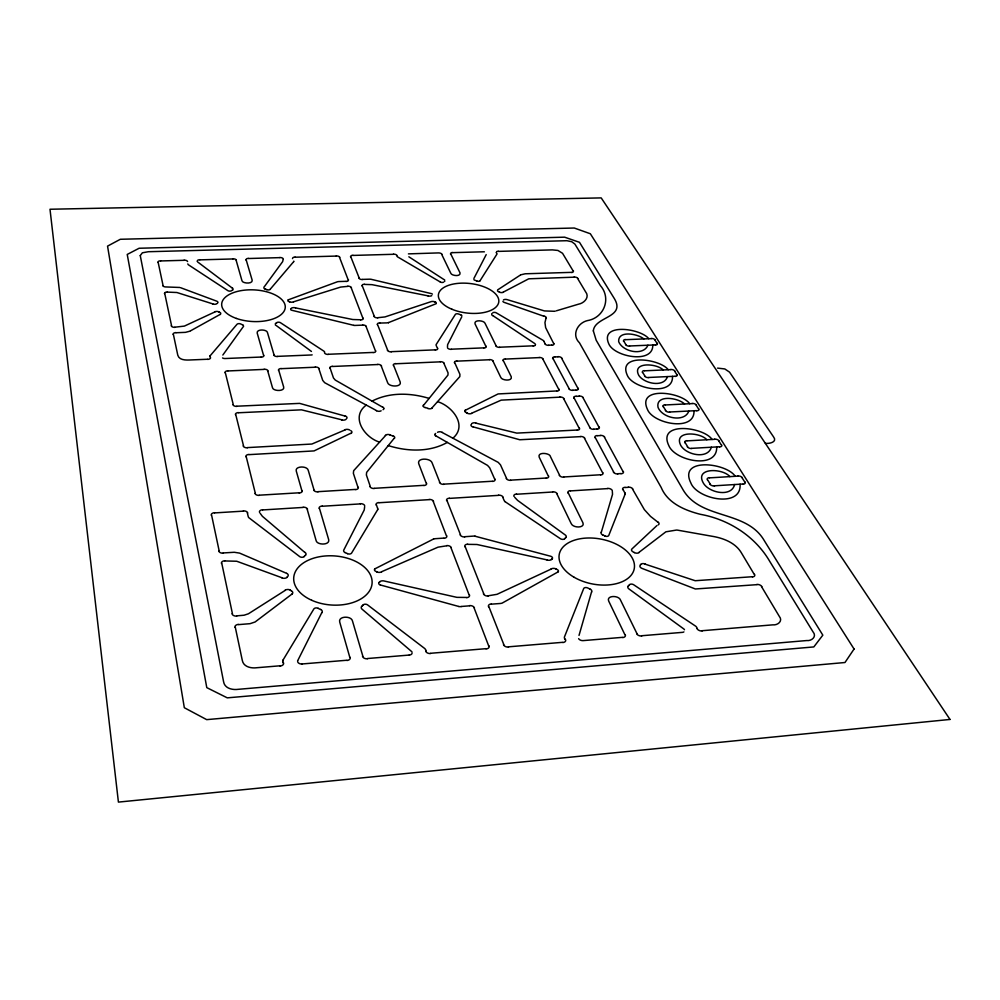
<?xml version="1.0" encoding="UTF-8"?>
<svg xmlns="http://www.w3.org/2000/svg" width="1000" height="1000" viewBox="0 0 1000 1000"><rect width="100%" height="100%" fill="white"/><g stroke="black" fill="none" stroke-linecap="round" stroke-linejoin="round"><path stroke-width="1.5" d="M647.913 345.213C643.487 356.213 622.75 351.912 618.675 341.65C617.788 330.087 637.725 333.7 643.85 338.925M688.8 411.15C684.587 422.825 662.312 418.338 658.025 407.337C655.487 394.237 678.275 397.7 684.562 403.988M377.7 509.613L351.538 553.175A2.8 1.725 4.6 0 1 347.388 553.65M282.887 660.288L313.913 608.862A2.938 1.887 3.6 0 1 318.275 608.325M293.625 261.725L270.075 289.4M210.075 355.875L237.075 324.212A2.35 1.188 2.6 0 1 240.613 323.938L242.35 324.738M579.025 635.4L591.525 591.975M601.312 532.275L612.525 494.35L612.325 491.3M297.925 660.238L321.788 612.663M546.038 318.087L544.95 322.625L545.638 327.625L553.625 343.462M461.812 316.737L447.612 344.637L447.463 347.075M473.875 278.5L486.2 254.613M480 280.8L496.975 254.05A6.1 2.837 7 0 0 496.788 253.25L496.775 253.25M222.838 355.037L243.225 326.75A3.375 1.713 2.6 0 0 243.588 326.4M640.725 564.65L640.175 565.337A3.513 2.087 12 0 0 641.938 568.375L695.362 588.975L757 584.663M423.663 405.175L447.95 375.062L448.062 372.887L443.875 363.3M394.175 438.288L366.637 472.362L366.375 474.938L370.312 486.562M628.275 586.175L629.487 584.812M432.05 407.85L459.825 376.587L459.913 374.312L454.787 362.825M361.962 606.287L363.125 605M385.613 435.487L353.663 470.688L353.363 473.325L357.95 487.3M564.575 538.725L565.812 537.45M304.088 556.55L305.275 555.35M452.925 438.2C467.962 425.325 452.05 406.012 437.587 401.65M656.95 525.538L631.925 548.95A3.5 2.062 11.6 0 0 633.275 551.975L634.412 552.487M286.887 577.225L287.663 576.512A3.625 2.263 2.8 0 0 286.65 573.35M551.45 559.388L552.087 558.8M366.262 405.087C350.112 417 364.675 437.638 379.55 442.125M379.325 582.3L380.075 581.7M275.812 323.462L276.825 322.663M638.888 552.438L665.875 531.812L676.338 530.087A3.425 1.963 12.3 0 1 677.65 530.163L714.137 536.625C724.762 538.688 736.025 543.375 741.612 553.225L754.212 574.338M291.95 594.1L255.1 621.975L250.062 623.675L238.525 624.625M232.512 289.962L231.488 290.712A2.275 1.113 2.6 0 1 228.012 290.75L188.35 264.75A6.338 3.025 2.1 0 1 187.825 263.888M520.337 275.087L497.8 289.788A2.788 1.35 7.3 0 0 497.575 289.962M285.325 590.312L248.438 613.775L244.088 615.212L236.65 615.862M447.337 442.4C429.462 452.425 407.325 451.587 388.25 445.588M557.875 572.013L502.113 603.125A8.125 5.088 8.7 0 1 499.95 603.513L491.45 604.15M190.413 330.9L220.075 314.45M372.025 401.138C389.538 392.038 410.688 392.762 429.15 398.413M503.212 292.15L528.737 278.812L574.225 277.175M520.8 274.825L525.175 273.788L571.362 272.362M375.175 568.7L433.587 538.987M465.9 409.975L498.1 393.938L556.663 390.962M350.625 433.35L314.075 450.913L249.013 454.637M214.913 311.925L184.375 326.1L174.862 327.2M551.213 569.038L497.025 594.312L488.137 595.812M189.8 331.213L185.487 332.35L176.05 332.75M471.438 413.325L501.188 400.138L559.9 397.163M345.225 429.837L311.887 444.038L247.25 447.612M381.625 571.712L438.038 547.163L446.8 545.788M288.425 299.775L337.537 281.725A6.325 3.075 4.5 0 1 339.263 281.537L345.975 281.337M293.488 301.825L340.662 287.075L347.875 286.35M556.325 310.825L578.475 304.188C584.012 303.263 590.05 297.312 585.588 291.812L577.587 278.412M388.5 322.612L435.913 303.8A2.25 1.113 6.2 0 0 436.238 303.637M388.55 322.6L388.612 322.587A6.362 3.2 5.3 0 1 386.688 322.887L379.825 323.062M280 665.8L256.85 667.725C251.2 668.525 243.375 666.925 242.275 660.275L235.312 627.337M302.113 663.962L346.812 660.25M367.35 658.538L409.175 655.062M430.525 653.288L486.025 648.675M508.4 646.825L562.725 642.312M622.575 637.337L583.175 640.612A3.738 2.375 11.4 0 1 578.625 638.638M641.587 635.75L682.275 632.375A3.713 2.288 13.7 0 0 683.888 631.9M702.038 630.725L772.8 624.85C777.588 625.475 783.325 621.038 779.25 616.287L761.525 586.6M461.213 606.475L469.688 605.825M466.5 597.45L456.9 597.35L384.7 581.125A4.125 2.575 5.5 0 0 379.9 581.6M752.288 576.737L695.2 580.725L644.963 564.087M224.9 560.95L236.737 561.25L282.175 577.825M467.7 544.35L476.975 544.5L547.1 559.913M223.188 552.95L234.262 552.275L239.6 553.112L286.637 573.35M443.875 538.1L435.688 538.663A7.825 4.725 6.9 0 0 433.6 538.987M464.663 536.712L472.7 536.163A7.638 4.588 7.8 0 1 475 536.112M709.55 477.863L737.962 476.125M214.613 512.913L243.45 511.125M262.712 509.938L303.238 507.425M322.238 506.25L360.387 503.9M379.05 502.738L429.2 499.637M449.438 498.387L498.625 495.35M516.587 494.237L552.75 492M570.487 490.9L607.725 488.6M625.138 487.525L628.4 487.325M714.375 485.812L742.938 484.025M259.212 495.188L299.1 492.8M317.913 491.675L355.312 489.438M374.237 488.312L423.75 485.35M443.775 484.15L492.362 481.238M510.575 480.15L546.05 478.038M563.625 476.975L600.487 474.775M617.737 473.75L620.975 473.55M765.337 443.325C768.95 443.9 777.775 442.225 773.525 436.863L729.55 372.15L724.812 368.95L717.55 368.113M691.637 448.35L719.45 446.763M687.087 440.863L714.762 439.325M577.087 430.037L516.775 433.113L475.775 423.113M593.8 429.15L596.925 428.975M580.55 436.637L519.763 439.75L473.375 426.95M597.325 435.737L600.475 435.562M669.575 412.013L696.675 410.625M665.288 404.963L692.25 403.6M238.487 412.762L301.488 409.837L341.875 419.825M576.188 396.362L579.25 396.225M648.612 377.475L675.025 376.25M236.838 406.2L299.625 403.387L344.762 415.988M572.875 390.2L575.913 390.05M644.562 370.812L670.85 369.625M227.975 370.95L264.212 369.4M281.312 368.663L315.35 367.212M332.562 366.475L377.688 364.538M395.962 363.75L440.312 361.85M456.95 361.138L489.387 359.75M505.462 359.062L539.212 357.612M555.025 356.938L557.987 356.812M207.55 359.25L189.075 360.012C185.05 360.15 179.1 359.963 177.787 355.213L173.388 334.387M261.012 357.05L225.225 358.525A3.075 1.6 2.2 0 1 222.537 357.95M277.488 356.362L311.112 354.988A3.025 1.575 3.9 0 0 312.162 354.85M328.288 354.275L373.075 352.438M391.188 351.675L435.213 349.862M451.312 349.2L483.725 347.875M499.65 347.212L533.088 345.838M548.75 345.2L551.675 345.075M629.487 345.988L655.275 344.913M625.662 339.675L651.312 338.625M377.7 317.712L384.988 316.925L430.7 301.788A3.237 1.587 6.1 0 1 434.513 301.725M360.625 319.775L352.812 319.525L295.462 307.887M362.675 325.15L355.788 325.4A6.412 3.237 4.7 0 1 353.812 325.4M362.488 279.4L369.137 279.2A6.275 3.038 5 0 1 370.938 279.262L431.238 293.575A2.263 1.113 6.1 0 1 432.388 294.137M364.462 284.4L372.013 284.662L428.025 295.85M167.362 292.113L176.9 292.512L212.887 303.925M352.95 255.425L393.537 254.288M452.75 252.65L483.425 251.8A2.7 1.262 6.9 0 1 484.387 251.838M498.363 251.388L552.375 249.887L557.925 250.45L562.55 253.3L573.15 270.963M160.688 260.95L184.175 260.3M199.887 259.862L232.987 258.95M248.538 258.512L279.8 257.638M295.113 257.213L336.337 256.075M474.988 536.2L550.737 556.263A2.775 1.675 9.7 0 1 552.175 558.85M458.7 606.45L380.4 584.987M353.762 325.337L291.788 310.262A2.3 1.15 3.6 0 1 290.738 309.725M544.025 316.212L543.337 316.025M179.9 287.475L166.25 286.962A3.175 1.55 1.5 0 1 162.787 285.65M425.225 407.475L427.95 408.363M389.85 434.938L392.638 435.875M542.537 315.775L504.375 302.45A2.837 1.388 7.4 0 1 502.9 301.388M434.425 301.8L435.3 302.113M180.613 287.712L216.675 301.15A2.913 1.45 2.3 0 1 217.887 302.15M289.637 301.812L288.8 301.5A2.312 1.15 3.6 0 1 287.938 301.05M476.875 281L475.05 280.3A3.162 1.512 6.8 0 1 473.913 279.675M460.625 314.812L458.738 314.075A2.263 1.125 6.6 0 0 455.45 314.275L436.112 344.625A6.637 3.4 6.4 0 0 436.275 345.688L437.4 348.212M264.988 288.888L266.737 289.6M499.55 292.113L498.65 291.737A2.788 1.35 7.3 0 1 497.438 290.8M555.8 568.925L556.875 569.375A2.837 1.725 10 0 1 557.962 572.062M376.875 571.825L375.825 571.375A2.875 1.775 5.3 0 1 375.087 568.65M218.863 311.962L219.7 312.35A2.975 1.487 2.3 0 1 220.738 313.225M345.225 552.562L347.45 553.6M318.212 608.375L320.513 609.513M603.05 535.025L604.938 535.962M589.738 588.987L587.775 587.975A2.837 1.737 10.9 0 0 583.75 588.413L564.388 637.1A8.162 5.188 11.1 0 0 564.65 638.713M290.238 590.237L291.325 590.8M442.225 432.512L498.212 462.375L500.487 464.85L506.587 478.45M376.5 410.575L324.675 382.7L322.725 380.4L318.85 368.688M436.225 436.062L487.537 465.4L489.688 467.8L494.688 479.15M382.612 407.175L335.262 380.075L333.475 377.975L330.138 368.2M440.4 282.062L397.575 256.875A5.987 2.825 5.6 0 1 396.887 256.087M466.1 412.375L467.175 413M408.85 256.788L443.888 279.5A3.15 1.512 6.2 0 1 444.75 280.062M492.75 315.55L534.7 343.512M657.663 522L650.475 516.35L644.362 509.637L632.5 489.038M232.275 288.075L197.613 261.925M311.438 351.438L276.137 325.475A3.375 1.7 3.3 0 1 275.312 324.85M663.2 369.975C656.9 363.3 631.688 361.587 638.75 375.325C644.087 383.7 663.962 387.837 667.475 376.6M706.862 439.762C700.362 432.175 673.425 430.288 680.625 445.163C685.763 454.888 707.75 459.762 711.375 447.225M729.85 476.625C723.012 468.212 694.45 467.188 703.25 482.887C708.612 492.738 731.413 497.75 734.638 484.538M304.825 552.425L262.375 516.3L260.075 513.188M648.763 338.725C641.062 328.462 599.125 322.35 608.837 343.963C614.4 356.875 653.337 364.312 652.788 345.012M668.238 369.738C660.337 358.95 617.337 352.713 627.225 375.138C632.663 388.938 673.562 396.863 672.487 376.375M689.663 403.725C681.637 391.975 636.587 385.763 647.438 409.375C652.987 423.85 695.062 432.212 693.988 410.763M712.1 439.475C703.8 426.9 656.95 420.812 668.825 445.625C675.1 461.025 717.562 469.862 716.7 446.925M735.225 476.3C726.612 462.863 677.913 456.925 690.875 483C697.163 499.237 741.762 508.537 740.088 484.2M504.925 501.575L560.612 538.85A2.737 1.613 9.9 0 0 564.663 538.763M654.925 339.988L657.025 343.312M674.575 371.05L676.787 374.562M696.112 405.1L698.462 408.812M718.75 440.9L721.25 444.85M742.087 477.8L744.737 481.975M623.85 341.262L625.875 344.6M642.738 372.5L644.875 376.025M663.45 406.75L665.713 410.487M685.238 442.775L687.638 446.75M707.688 479.913L710.225 484.113M514.725 497.337L517.55 500.35L564.825 534.663A3.925 2.325 9.9 0 1 566 537.525M561.6 358.225L577.9 388.288M583.013 397.725L598.925 427.1M604.388 437.15L623.013 471.512M543.862 341.35L545.175 343.8M553.05 358.6L569.15 388.713M574.188 398.15L589.925 427.575M595.3 437.65L613.7 472.062M623.088 489.613L624.75 492.75M697.4 628.663L696.9 627.712A8.35 5.125 13.9 0 0 695.8 626.275L633.538 584.663A2.837 1.713 12 0 0 629.388 584.775M542.825 359.038L558.675 389.2M563.65 398.663L579.138 428.15M584.45 438.237L602.575 472.725M496.1 345.812L485.112 323.438C484.4 320.387 473.8 319.35 475.012 323.812L485.812 346.238M503.387 360.737L511.238 376.712C512.8 381.538 501.613 380.65 500.688 377.2L492.975 361.188M559.612 475.288L550.413 456.538C550.225 453.05 537.137 451.525 539.212 457.175L548.25 475.962M568.312 493.025L582.875 522.688C585.388 528.162 573.075 528.362 571.138 523.475L556.812 493.738M450.788 254L460.05 272.913C460.812 277.075 451.262 275.675 450.775 273.188L441.65 254.262M636.987 633.663L620.562 600.188C618.975 595.075 606.05 595.25 608.713 601.112L624.875 634.675M502.675 497.1L504.087 500.325A7.512 4.35 8.4 0 0 504.938 501.575M564.775 638.7L565.175 639.6M350.812 256.8L359.225 278.125M362.275 285.863L374.312 316.35M377.587 324.637L387.688 350.25M393.663 365.462L400.225 382.088C401.812 387.375 388.963 387.05 387.65 382.725L381.238 366M439.825 482.425L432.113 462.875C430.688 457.938 416.838 457.587 418.713 463.638L426.225 483.225M446.987 500.562L460.513 534.85M465.188 546.688L483.787 593.812M488.888 606.725L503.862 644.688M339.513 257.3L348.188 279.887M351.15 287.638L362.887 318.212M366.075 326.512L375.387 350.763M433.212 501.413L446.413 535.8M450.962 547.675L469.1 594.913M474.075 607.863L488.688 645.938M376.438 504.938L377.537 508.212M425.688 650.113L426.037 651.125M324.613 352.2L324.613 352.238A6.812 3.538 4 0 0 324.012 351.238L280.338 322.625A2.325 1.175 3.3 0 0 276.75 322.638M246.188 259.913L252.188 280.238C252.825 284.325 242.2 283.5 241.95 280.65L236.112 260.188M278.775 370.412L283.675 387.038C284.988 391.662 272.925 391.4 272.45 387.55L267.7 370.887M314.012 489.913L308.238 470.3C307.238 465.675 294.85 465.913 296.25 470.975L301.863 490.637M319.488 508.475L328.663 539.575C330.25 545.45 316.788 545.275 316.087 540.487L307.175 509.237M274.05 354.913L267.475 332.6C267.2 329.387 256.512 328.738 257.175 332.987L263.562 355.35M362.9 656.35L352.488 621.038C351.488 615.6 338 615.913 339.712 622.038L349.825 657.425M364.663 506.637L364.237 509.963L343.963 549.675A4.013 2.45 4.5 0 0 345.1 552.65M225.325 372.713L233.275 404.637M235.763 414.663L243.55 445.95M246.213 456.675L255.35 493.4M247.35 512.962L248.162 516.337A7.812 4.65 2.2 0 0 248.787 517.65L299.837 556.712A2.812 1.725 3.3 0 0 304.188 556.587M282.962 661.975L283.188 662.938M283.15 259.5L282.625 261.663L264.113 287.013A3.237 1.587 3.2 0 0 263.837 287.2M158.162 262.375L163.088 285.637M164.775 293.637L171.575 325.8M211.6 515.175L219.188 551.013M221.8 563.413L232.45 613.763M625.163 494.038L608.725 535.562A2.725 1.587 10.8 0 1 604.888 536.013M707.375 479.938A3.575 1.95 12.4 0 1 709.438 477.675M737.837 475.938A3.575 1.938 12.9 0 1 742.4 477.775M745.05 481.95A3.588 1.95 13 0 1 743.05 484.225M714.5 486A3.588 1.963 12.5 0 1 709.912 484.137M557.888 356.65A3.225 1.65 8.6 0 1 561.888 358.212M552.762 358.612A3.225 1.65 8.5 0 1 552.625 358M552.975 357.4A3.225 1.65 8.5 0 1 554.938 356.775M572.975 390.363A3.312 1.737 9 0 1 568.85 388.725M578.2 388.275A3.312 1.725 9 0 1 578.312 389.05M578.062 389.5A3.312 1.725 9 0 1 576.013 390.225M489.062 645.913A4.1 2.662 8.7 0 1 486.125 648.938M430.613 653.55A4.125 2.712 7.1 0 1 425.65 651.15M425.712 650.113A8.55 5.613 6.7 0 0 424.837 648.6L367.488 604.812A2.9 1.85 5 0 0 363.038 604.963M361.775 606.213A4.2 2.688 5 0 0 362.45 609.513L411.5 651.425A3.812 2.5 6.4 0 1 412.05 652.212M412.062 653.4A3.812 2.5 6.4 0 1 409.188 655.1M367.425 658.8A4.162 2.75 5.1 0 1 362.5 656.375M350.213 657.4A4.175 2.775 4.5 0 1 346.887 660.512M302.113 663.988A3.875 2.575 3 0 1 297.75 662.025M297.6 661.25A3.875 2.575 3 0 1 297.675 660.812M320.65 609.4A4.213 2.7 3.6 0 1 321.912 612.7M282.812 661.988A8.462 5.625 2.7 0 1 282.8 660.275M283.587 662.9A4.225 2.812 2.3 0 1 280.062 666.075M234.925 627.362A4.138 2.688 1.2 0 1 238.475 624.375M291.325 590.8A3.7 2.338 2.8 0 1 291.988 594.125M285.125 590.175A3.925 2.475 2.8 0 1 290.413 590.1M236.713 616.112A4.1 2.637 1.2 0 1 232.062 613.787M221.425 563.438A3.962 2.45 1.2 0 1 224.85 560.725M287.125 577.325A3.875 2.425 2.8 0 1 282.038 577.975M223.238 553.188A3.925 2.4 1.2 0 1 218.812 551.038M211.25 515.2A3.825 2.275 1.2 0 1 214.575 512.688M243.4 510.913A3.8 2.263 1.9 0 1 247.712 512.938M304.938 552.362A4.062 2.5 3.3 0 1 305.462 555.425M259.462 512.2A3.787 2.25 2.4 0 1 262.663 509.725M303.175 507.212A3.762 2.225 3.4 0 1 307.525 509.225M319.137 508.5A3.75 2.225 3.9 0 1 322.188 506.037M360.312 503.688A3.725 2.2 4.9 0 1 364.7 505.662M377.688 508.2A7.5 4.438 5.1 0 1 377.812 509.575M376.087 504.963A3.713 2.188 5.3 0 1 378.975 502.537M429.125 499.438A3.688 2.163 6.5 0 1 433.55 501.388M446.75 535.775A3.787 2.275 7 0 1 443.95 538.325M381.725 571.788A4.088 2.525 5.4 0 1 376.775 571.938M446.712 545.562A3.825 2.312 7.1 0 1 451.312 547.65M469.462 594.888A3.95 2.475 7.8 0 1 466.587 597.688M380.375 585.025A2.862 1.787 5.5 0 1 379.237 582.263M461.25 606.6A8.012 5.05 7.7 0 1 458.775 606.55M469.6 605.588A3.987 2.525 8.1 0 1 474.438 607.837M629.587 346.138A3.175 1.575 9.7 0 1 625.588 344.613M657.113 344.55A3.175 1.562 10.1 0 1 655.362 345.062M657.3 343.3A3.175 1.562 10.1 0 1 657.487 343.862M651.213 338.475A3.162 1.55 10 0 1 655.2 339.975M623.575 341.275A3.162 1.562 9.6 0 1 623.413 340.737M623.775 340.05A3.162 1.562 9.6 0 1 625.562 339.513M595 437.663A3.462 1.875 9.8 0 1 597.238 435.55M600.375 435.375A3.462 1.875 9.9 0 1 604.688 437.137M623.325 471.5A3.562 1.975 10.5 0 1 621.075 473.75M617.85 473.938A3.562 1.975 10.5 0 1 613.387 472.088M648.713 377.638A3.262 1.663 10.2 0 1 644.587 376.037M676.95 375.825A3.262 1.65 10.7 0 1 675.125 376.413M677.075 374.538A3.262 1.65 10.7 0 1 677.262 375.238M670.738 369.462A3.25 1.638 10.6 0 1 674.862 371.037M642.45 372.512A3.262 1.65 10.2 0 1 642.288 371.85M642.6 371.25A3.262 1.65 10.2 0 1 644.463 370.65M375.688 350.75A3.262 1.688 5.1 0 1 375.7 351.413M375.462 351.8A3.262 1.688 5.1 0 1 373.137 352.6M328.35 354.438A3.287 1.713 4.2 0 1 324.513 352.85M275.275 323.825A3.375 1.7 3.3 0 1 275.675 323.4M277.55 356.538A3.312 1.725 3.2 0 1 273.738 354.925M263.875 355.337A3.325 1.737 2.9 0 1 261.062 357.212M242.463 324.663A3.375 1.713 2.6 0 1 243.475 325.438M209.95 356.912A6.737 3.513 2.1 0 1 210 355.863M210.525 357.512A3.362 1.75 1.9 0 1 207.587 359.412M173.075 334.4A3.312 1.688 1.4 0 1 176.025 332.587M220.675 313.95A2.975 1.487 2.3 0 1 220.1 314.462M214.737 311.837A3.15 1.575 2.3 0 1 219.013 311.887M174.9 327.362A3.287 1.663 1.4 0 1 171.262 325.812M164.475 293.637A3.188 1.562 1.5 0 1 164.488 293.238M164.788 292.775A3.188 1.562 1.5 0 1 167.325 291.975M216.9 303.7A3.125 1.55 2.2 0 1 212.763 304.025M217.775 302.8A2.913 1.45 2.3 0 1 217.387 303.175M157.875 262.387A3.1 1.475 1.5 0 1 157.85 262.188M158.287 261.475A3.1 1.475 1.5 0 1 160.662 260.812M184.137 260.163A3.088 1.475 1.9 0 1 187.575 261.55M233.025 289.662A3.287 1.613 2.6 0 1 232.65 290.012M232.362 288.038A3.287 1.613 2.6 0 1 233 288.587M197.15 261.288A3.075 1.462 2.2 0 1 197.125 261.087M197.575 260.35A3.075 1.462 2.2 0 1 199.85 259.725M232.95 258.8A3.062 1.462 2.7 0 1 236.4 260.188M245.9 259.925A3.05 1.45 3 0 1 245.875 259.725M246.337 258.95A3.05 1.45 3 0 1 248.5 258.375M279.75 257.5A3.038 1.438 3.5 0 1 283.225 258.875M264.887 288.95A3.237 1.587 3.2 0 1 263.962 288.3M270.125 289.413A2.263 1.113 3.2 0 1 266.688 289.625M293.775 261.1A6.1 2.913 3.7 0 1 293.725 261.65M292.562 258.612A3.025 1.438 3.8 0 1 292.525 258.412M293 257.625A3.025 1.438 3.8 0 1 295.062 257.075M336.287 255.938A3 1.425 4.5 0 1 339.787 257.288M348.088 280.912A3.062 1.487 4.6 0 1 346.025 281.475M348.462 279.875A3.062 1.487 4.6 0 1 348.525 280.163M287.925 300.025A2.312 1.15 3.6 0 1 288.363 299.738M293.562 301.875A3.287 1.625 3.6 0 1 289.55 301.875M347.825 286.2A3.088 1.512 4.6 0 1 351.438 287.625M363.188 318.2A3.175 1.587 4.8 0 1 363.237 318.675M362.875 319.25A3.175 1.587 4.8 0 1 360.688 319.925M291.562 308.113A3.312 1.65 3.7 0 1 295.512 307.838M290.7 308.738A2.3 1.15 3.6 0 1 290.975 308.525M362.612 324.988A3.2 1.613 4.9 0 1 366.375 326.512M437.688 348.2A3.237 1.663 6.2 0 1 437.762 348.8M437.45 349.312A3.237 1.663 6.2 0 1 435.288 350.025M460.725 314.75A3.275 1.625 6.6 0 1 461.863 315.55M451.388 349.363A3.225 1.65 6.5 0 1 447.488 347.8M486.1 346.225A3.212 1.638 7.1 0 1 486.2 346.788M485.85 347.375A3.212 1.638 7.1 0 1 483.8 348.038M499.725 347.375A3.212 1.638 7.4 0 1 495.812 345.825M535.125 345.387A3.2 1.613 8 0 1 533.162 346M535.35 344.2A3.2 1.613 8 0 1 535.475 344.775M492.688 315.575A3.237 1.6 7.2 0 1 491.775 314.862M491.7 313.762A3.237 1.6 7.2 0 1 491.887 313.55M492.8 312.8A2.263 1.113 7.2 0 1 496.213 312.8L543.088 340.363A6.425 3.237 8.1 0 1 543.987 341.35M548.837 345.35A3.188 1.613 8.3 0 1 544.888 343.812M553.688 344.637A3.188 1.6 8.3 0 1 551.763 345.238M553.913 343.45A3.188 1.6 8.3 0 1 554.038 344.012M546.337 317.962A3.075 1.512 8.1 0 1 546.275 318.15M544.125 316.112A3.075 1.512 8.1 0 1 546.05 317.125M503.462 299.975A3 1.462 7.4 0 1 507.262 299.662L544.425 310.925L554.212 311.275A2.812 1.375 8.2 0 0 555.175 311.137M574.138 277.038A2.988 1.412 8.4 0 1 577.863 278.412M503.387 292.225A2.975 1.438 7.3 0 1 499.438 292.188M573.075 272.1A2.975 1.388 8.3 0 1 571.45 272.5M573.413 270.963A2.975 1.388 8.3 0 1 573.525 271.262M496.225 252.738A2.938 1.363 7.1 0 1 496.138 252.512M496.613 251.65A2.938 1.363 7.1 0 1 498.3 251.25M479.888 280.963A2.188 1.05 6.9 0 1 476.825 281.025M450.513 254.013A2.95 1.388 6.4 0 1 450.438 253.787M450.913 252.938A2.95 1.388 6.4 0 1 452.675 252.512M441.925 254.25A2.963 1.388 6.2 0 0 438.363 252.913L408.85 253.863A2.737 1.288 5.7 0 0 408.425 253.875M444.8 281.225A3.15 1.512 6.2 0 1 444.65 281.375M443.725 282.075A2.2 1.062 6.2 0 1 440.375 282.075M393.475 254.15A2.975 1.4 5.4 0 1 397.013 255.512M350.525 256.8A3 1.412 4.8 0 1 350.475 256.613M350.962 255.775A3 1.412 4.8 0 1 352.9 255.287M362.537 279.55A3.05 1.475 4.9 0 1 358.938 278.137M431.75 295.65A3.212 1.562 6.1 0 1 427.987 295.9M361.987 285.863A3.075 1.5 4.9 0 1 361.925 285.55M362.375 284.812A3.075 1.5 4.9 0 1 364.412 284.25M377.762 317.863A3.162 1.587 5.1 0 1 374.025 316.363M435.337 302.075A2.25 1.113 6.2 0 1 436.25 302.613M377.287 324.65A3.188 1.613 5.2 0 1 377.238 324.15M377.587 323.587A3.188 1.613 5.2 0 1 379.762 322.9M391.262 351.838A3.262 1.688 5.4 0 1 387.388 350.262M225.012 372.725A3.4 1.8 2.2 0 1 227.938 370.775M236.887 406.388A3.487 1.9 2.2 0 1 232.938 404.65M344.888 415.825A3.475 1.913 4.5 0 1 346.75 418.438M346.125 419.162A3.425 1.887 4.5 0 1 341.788 419.975M235.438 414.675A3.513 1.925 2.3 0 1 238.45 412.575M247.3 447.812A3.6 2.025 2.3 0 1 243.212 445.962M345.037 429.712A3.462 1.925 4.5 0 1 349.812 430.075M350.913 430.712A3.513 1.95 4.6 0 1 350.863 433.488M245.875 456.7A3.638 2.062 2.3 0 1 248.975 454.438M259.262 495.4A3.738 2.188 2.4 0 1 255 493.425M302.213 490.613A3.713 2.163 3.4 0 1 299.15 493.013M317.975 491.887A3.7 2.163 3.8 0 1 313.675 489.925M358.288 487.275A3.675 2.138 4.7 0 1 355.387 489.65M385.312 435.387A3.513 1.95 5.4 0 1 390 434.787M392.762 435.725A3.475 1.938 5.5 0 1 394.45 438.375M374.3 488.512A3.663 2.125 5.2 0 1 369.975 486.575M426.562 483.212A3.638 2.1 6.3 0 1 423.825 485.55M443.862 484.35A3.625 2.087 6.8 0 1 439.487 482.438M495.012 479.137A3.6 2.062 7.9 0 1 492.45 481.438M436.025 436.175A3.45 1.913 6.5 0 1 434.862 434.787M434.862 434.5A3.45 1.913 6.5 0 1 435.637 433.475M437.537 432.287A3.487 1.925 6.6 0 1 442.425 432.388M510.675 480.35A3.6 2.05 8.3 0 1 506.262 478.462M548.575 475.95A3.588 2.025 9 0 1 546.15 478.225M563.725 477.175A3.575 2.013 9.4 0 1 559.288 475.312M602.888 472.713A3.562 1.988 10.1 0 1 600.588 474.975M580.45 436.463A3.462 1.887 9.5 0 1 584.763 438.225M473.263 427.113A3.45 1.887 7.3 0 1 471.15 424.487M471.688 423.775A3.4 1.863 7.3 0 1 475.85 422.962M579.45 428.125A3.438 1.85 9.3 0 1 577.188 430.225M559.8 396.987A3.35 1.762 8.8 0 1 563.95 398.65M471.625 413.45A3.362 1.825 7.1 0 1 466.987 413.1M465.875 412.488A3.413 1.85 7.1 0 1 464.787 411.213M464.787 410.763A3.413 1.85 7.1 0 1 465.662 409.825M558.975 389.188A3.325 1.737 8.7 0 1 559.087 389.963M558.837 390.387A3.325 1.737 8.7 0 1 556.75 391.138M539.125 357.45A3.237 1.65 8.2 0 1 543.125 359.025M503.1 360.75A3.25 1.675 7.6 0 1 503 360.112M503.312 359.588A3.25 1.675 7.6 0 1 505.387 358.9M489.312 359.588A3.25 1.675 7.3 0 1 493.275 361.175M454.475 362.837A3.262 1.7 6.7 0 1 454.425 362.175M454.688 361.725A3.262 1.7 6.7 0 1 456.875 360.975M432.337 407.95A3.413 1.85 6.3 0 1 427.812 408.512M425.112 407.6A3.375 1.825 6.2 0 1 423.212 406.175M423.162 405.975A3.375 1.825 6.2 0 1 423.4 405.1M440.238 361.688A3.275 1.7 6.4 0 1 444.175 363.288M393.363 365.475A3.3 1.725 5.5 0 1 393.35 364.75M393.537 364.45A3.3 1.725 5.5 0 1 395.887 363.587M377.625 364.375A3.3 1.737 5.2 0 1 381.538 365.988M329.825 368.212A3.325 1.75 4.3 0 1 332.512 366.3M383.875 408.75A3.4 1.85 5.3 0 1 383.075 409.663M382.8 407.075A3.4 1.85 5.3 0 1 383.875 408.25M381.138 410.812A3.438 1.875 5.2 0 1 376.287 410.7M315.287 367.038A3.337 1.762 4 0 1 319.163 368.675M278.463 370.425A3.362 1.775 3.3 0 1 281.262 368.5M264.163 369.225A3.375 1.775 2.9 0 1 268.012 370.875M579.15 396.05A3.337 1.762 9.2 0 1 583.312 397.713M599.237 427.075A3.425 1.837 9.7 0 1 597.025 429.162M593.888 429.325A3.425 1.85 9.6 0 1 589.612 427.587M573.888 398.162A3.35 1.762 9.1 0 1 573.787 397.337M574.012 396.95A3.35 1.762 9.1 0 1 576.1 396.2M684.925 442.8A3.462 1.85 11.6 0 1 684.8 441.725M684.912 441.512A3.462 1.85 11.6 0 1 686.975 440.675M714.65 439.137A3.462 1.825 12 0 1 719.062 440.887M721.55 444.825A3.475 1.837 12.1 0 1 721.725 445.875M721.575 446.15A3.475 1.837 12.1 0 1 719.575 446.95M691.75 448.537A3.475 1.863 11.6 0 1 687.325 446.763M498.537 495.138A3.663 2.112 8.1 0 1 503 497.075M513.962 496.4A3.65 2.1 8.5 0 1 516.5 494.038M552.65 491.8A3.638 2.075 9.3 0 1 557.15 493.713M567.987 493.038A3.625 2.062 9.7 0 1 570.4 490.7M607.612 488.4A3.613 2.037 10.5 0 1 612.137 490.3M602.938 535.125A3.887 2.275 10.8 0 1 601.2 532.238M624.888 492.738A7.287 4.112 10.7 0 1 625.262 494.05M622.762 489.637A3.613 2.025 10.8 0 1 625.037 487.325M628.3 487.125A3.613 2.025 10.9 0 1 632.825 489.012M657.85 521.9A3.663 2.1 11.8 0 1 658.25 524.888M639.113 552.55A3.713 2.188 11.7 0 1 634.275 552.612M754.538 574.312A3.875 2.25 14.4 0 1 752.425 576.962M640.475 564.55A3.75 2.225 12 0 1 645.05 563.938M756.862 584.425A3.912 2.288 14.7 0 1 761.862 586.575M702.175 630.975A4.037 2.475 14.1 0 1 697.05 628.7M628.088 586.1A4.088 2.475 12 0 0 629.35 589.237L683.775 628.925A3.713 2.288 13.7 0 1 684.475 629.738M641.712 636A4.05 2.525 12.8 0 1 636.625 633.7M625.237 634.637A4.05 2.55 12.3 0 1 622.688 637.587M589.862 588.875A4.075 2.487 11 0 1 591.663 592.025M565.538 639.562A4.075 2.6 10.8 0 1 562.825 642.562M508.5 647.075A4.088 2.65 9.4 0 1 503.488 644.712M488.512 606.75A3.987 2.512 8.6 0 1 491.35 603.913M551.1 568.962A4.037 2.45 10 0 1 555.887 568.825M488.237 596.05A3.95 2.462 8.4 0 1 483.425 593.837M464.837 546.712A3.812 2.3 7.7 0 1 467.612 544.138M551.625 559.475A4 2.413 9.7 0 1 547.05 559.987M464.75 536.925A3.775 2.263 7.5 0 1 460.163 534.875M446.637 500.575A3.675 2.15 7 0 1 449.363 498.188M663.162 406.775A3.362 1.75 10.8 0 1 662.987 405.925M663.25 405.462A3.362 1.75 10.8 0 1 665.188 404.787M692.15 403.425A3.35 1.725 11.3 0 1 696.4 405.087M698.688 410.125A3.362 1.737 11.4 0 1 696.787 410.8M698.75 408.8A3.362 1.737 11.4 0 1 698.95 409.65M669.688 412.188A3.375 1.762 10.9 0 1 665.413 410.513M140.262 255.6L223.575 681.663C224.562 688.475 232.562 690.175 238.312 689.312L806.712 640.55C811.65 641.213 817.175 636.487 812.975 631.8L769.638 561.2C754.987 536.175 728.675 519.388 700.362 514.312C684.963 510.412 667.725 503.237 661.225 487.525L579.462 342.8C571.3 334.938 577.525 322.925 587.388 320.613C603.95 317.962 611.638 298.475 600.438 285.663L574.888 244.088L571.775 241.737L566.912 240.712L148.4 251.713L142.363 252.8L140.262 255.6M593.337 330.887L596.175 340.213L682.412 488.663C699.75 520.35 746.1 509.363 764.25 540.575L822.825 635.15L813.825 646.925L227.275 697.85L206.788 687.638L127.225 254.438L139.113 248.25L564.612 237.175L579.487 242.312L614.362 298.612C626 317.9 594.675 316.337 593.337 330.887M854.062 649.025L844.975 662.513L206.688 719.638L184.325 707.725L107.55 246.125L120.35 239.275L574.288 228.025L590.337 233.75L854.062 649.025M950 719.45L118.413 802.1L50 209.25L601.2 197.9L950 719.45M451.938 309.25A30.4 14.837 6.7 0 0 498.787 301.9A30.4 14.837 6.7 0 0 455.075 283.738A30.4 14.837 6.7 0 0 451.938 309.25M236.438 318.45A31.837 15.838 2.9 0 0 285.25 307.6A31.837 15.838 2.9 0 0 238.738 291.1A31.837 15.838 2.9 0 0 236.438 318.45M311.737 600.288A39.288 24.6 4.1 0 0 372.088 583.325A39.288 24.6 4.1 0 0 314.9 557.8A39.288 24.6 4.1 0 0 311.737 600.288M573.812 577.087A38.188 22.837 10.9 0 0 634.175 569.087A38.188 22.837 10.9 0 0 582.263 538.438A38.188 22.837 10.9 0 0 573.812 577.087"/></g></svg>
